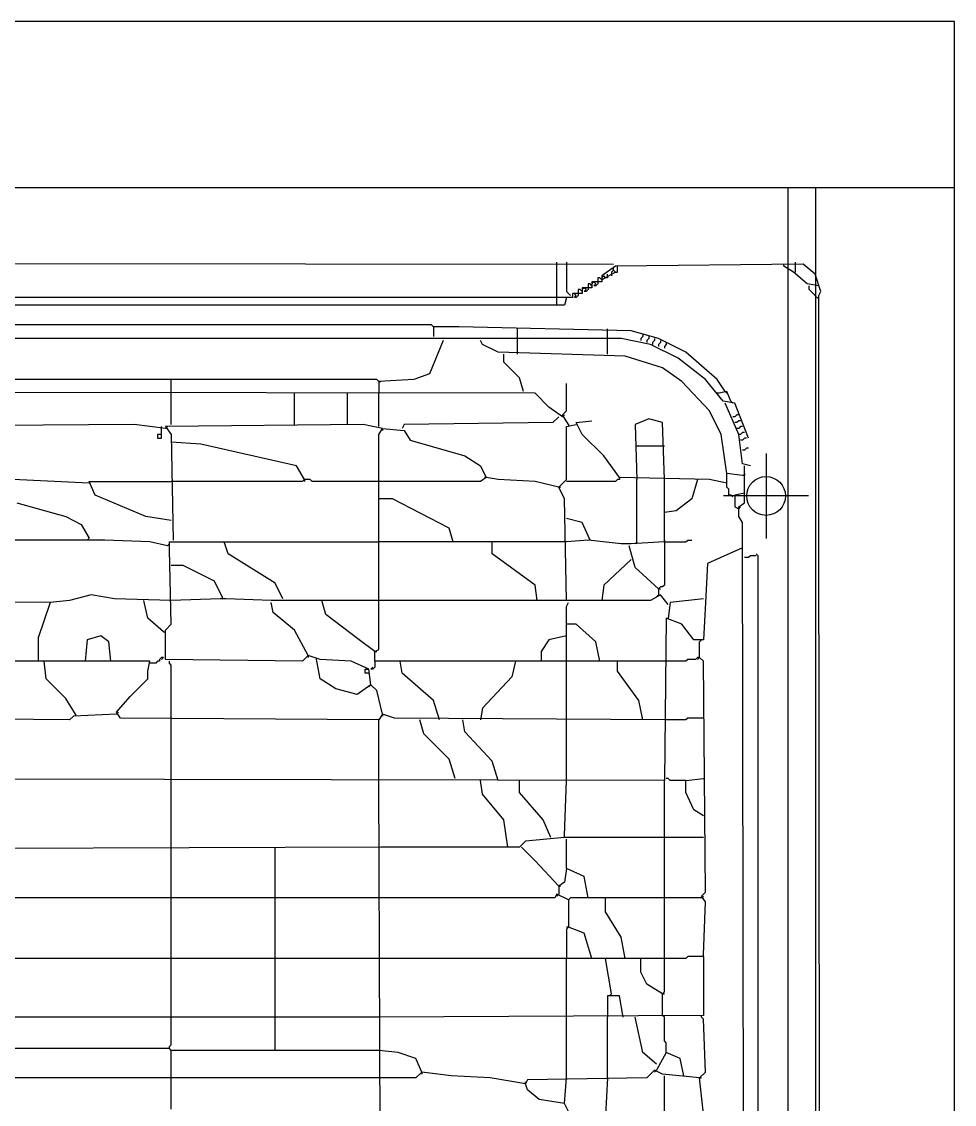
# Model space of a CAD drawing. Extents: x 4511820 to 5180432, y -1526536 to -944957.
# Drawn here: x 5149135.6 to 5149472.5, y -1026995.9 to -1026604.7 of the extents above; entities that cross this region are included whole.
import ezdxf

# ---------------------------------------------------------------- set-up
doc = ezdxf.new("R2010")
doc.units = 0
doc.header["$MEASUREMENT"] = 0
doc.layers.add('ZZ-chladenie', color=133, linetype='CONTINUOUS')

msp = doc.modelspace()

# ---------------------------------------------------------------- linework, layer by layer
at = {"layer": 'ZZ-chladenie'}
for p, q in [((5149472.5, -1026604.74), (5147315.716, -1026604.74)), ((5149472.5, -1028973.604), (5149472.5, -1026604.74)), ((5149472.5, -1028973.604), (5149472.5, -1026604.74)), ((5149472.5, -1026664.74), (5147315.716, -1026664.74)), ((5149412.5, -1028913.604), (5149412.5, -1026664.74)), ((5149422.5, -1028913.604), (5149422.5, -1026664.74)), ((5148729.697, -1026691.658), (5149349.394, -1026692.365)), ((5149328.902, -1026704.377), (5149328.902, -1026691.658)), ((5149332.436, -1026691.658), (5149332.436, -1026702.258)), ((5149350.101, -1026693.072), (5149345.155, -1026696.605)), ((5149417.935, -1026692.365), (5149350.101, -1026693.072)), ((5149350.807, -1026695.191), (5149350.807, -1026693.072)), ((5149410.869, -1026693.072), (5149410.869, -1026692.365)), ((5149414.402, -1026695.191), (5149410.869, -1026693.072)), ((5149415.109, -1026692.365), (5149415.109, -1026691.658)), ((5149415.109, -1026695.191), (5149415.109, -1026692.365)), ((5149422.175, -1026695.898), (5149417.935, -1026692.365)), ((5149350.101, -1026695.191), (5149345.155, -1026698.018)), ((5149345.861, -1026696.605), (5149345.155, -1026697.311)), ((5149345.155, -1026696.605), (5149345.155, -1026698.724)), ((5149346.568, -1026697.311), (5149345.861, -1026696.605)), ((5149347.275, -1026696.605), (5149347.275, -1026695.898)), ((5149347.275, -1026696.605), (5149347.275, -1026697.311)), ((5149349.394, -1026694.485), (5149348.688, -1026695.191)), ((5149348.688, -1026695.191), (5149348.688, -1026695.898)), ((5149348.688, -1026695.898), (5149348.688, -1026696.605)), ((5149349.394, -1026694.485), (5149349.394, -1026693.778)), ((5149349.394, -1026694.485), (5149350.101, -1026695.191)), ((5149350.101, -1026695.191), (5149350.807, -1026695.191)), ((5149419.348, -1026699.431), (5149414.402, -1026695.191)), ((5149424.295, -1026702.258), (5149422.175, -1026695.898)), ((5149338.795, -1026700.845), (5149338.089, -1026701.551)), ((5149341.621, -1026700.845), (5149338.089, -1026700.845)), ((5149338.089, -1026700.845), (5149338.089, -1026702.964)), ((5149339.502, -1026701.551), (5149338.795, -1026700.845)), ((5149340.915, -1026699.431), (5149340.208, -1026699.431)), ((5149340.208, -1026699.431), (5149340.208, -1026700.845)), ((5149340.208, -1026700.845), (5149340.208, -1026701.551)), ((5149341.621, -1026700.138), (5149340.915, -1026699.431)), ((5149342.328, -1026698.724), (5149341.621, -1026699.431)), ((5149345.155, -1026698.724), (5149341.621, -1026698.724)), ((5149341.621, -1026698.724), (5149341.621, -1026700.845)), ((5149343.034, -1026699.431), (5149342.328, -1026698.724)), ((5149342.328, -1026700.138), (5149343.034, -1026699.431)), ((5149343.034, -1026700.138), (5149342.328, -1026700.138)), ((5149343.741, -1026699.431), (5149343.034, -1026700.138)), ((5149344.448, -1026697.311), (5149343.741, -1026697.311)), ((5149343.741, -1026697.311), (5149343.741, -1026698.724)), ((5149343.741, -1026698.724), (5149343.741, -1026699.431)), ((5149345.155, -1026698.018), (5149344.448, -1026697.311)), ((5149347.275, -1026697.311), (5149346.568, -1026697.311)), ((5149423.589, -1026700.138), (5149419.348, -1026699.431)), ((5149420.055, -1026701.551), (5149420.055, -1026700.138)), ((5149334.555, -1026704.377), (5148745.95, -1026704.377)), ((5149328.902, -1026707.204), (5149328.902, -1026704.377)), ((5149332.436, -1026704.377), (5149331.729, -1026707.204)), ((5149332.436, -1026702.258), (5149333.142, -1026702.964)), ((5149333.142, -1026702.964), (5149333.849, -1026703.671)), ((5149338.089, -1026702.964), (5149334.555, -1026702.964)), ((5149334.555, -1026702.964), (5149334.555, -1026704.377)), ((5149335.968, -1026703.671), (5149335.262, -1026702.964)), ((5149335.262, -1026704.377), (5149335.968, -1026703.671)), ((5149335.968, -1026704.377), (5149335.262, -1026704.377)), ((5149336.675, -1026703.671), (5149335.968, -1026704.377)), ((5149337.382, -1026701.551), (5149336.675, -1026701.551)), ((5149336.675, -1026701.551), (5149336.675, -1026702.964)), ((5149336.675, -1026702.964), (5149336.675, -1026703.671)), ((5149338.089, -1026702.258), (5149337.382, -1026701.551)), ((5149338.795, -1026702.258), (5149339.502, -1026701.551)), ((5149339.502, -1026702.258), (5149338.795, -1026702.258)), ((5149340.208, -1026701.551), (5149339.502, -1026702.258)), ((5149420.761, -1026702.258), (5149420.055, -1026701.551)), ((5149421.468, -1026702.964), (5149420.761, -1026702.258)), ((5149422.175, -1026703.671), (5149421.468, -1026702.964)), ((5149422.882, -1026704.377), (5149422.175, -1026703.671)), ((5149422.882, -1026704.377), (5149423.589, -1026704.377)), ((5149423.589, -1026703.671), (5149424.295, -1026702.258)), ((5149423.589, -1026766.559), (5149423.589, -1026703.671)), ((5149331.729, -1026707.204), (5148747.363, -1026707.204)), ((5149283.68, -1026714.27), (5148795.412, -1026714.27)), ((5149284.386, -1026714.977), (5149283.68, -1026714.27)), ((5149293.572, -1026714.977), (5149284.386, -1026714.977)), ((5149284.386, -1026714.977), (5149284.386, -1026718.51)), ((5149355.754, -1026716.39), (5149293.572, -1026714.977)), ((5149314.771, -1026719.216), (5149314.771, -1026715.683)), ((5149347.275, -1026719.216), (5149347.275, -1026715.683)), ((5149365.646, -1026719.216), (5149355.754, -1026716.39)), ((5149286.506, -1026719.216), (5148791.172, -1026719.216)), ((5149287.919, -1026719.923), (5149282.973, -1026731.935)), ((5149302.051, -1026719.216), (5149286.506, -1026719.216)), ((5149302.051, -1026721.336), (5149301.345, -1026719.923)), ((5149352.221, -1026719.216), (5149302.051, -1026719.216)), ((5149314.771, -1026724.869), (5149314.771, -1026719.216)), ((5149347.275, -1026724.869), (5149347.275, -1026719.216)), ((5149362.82, -1026721.336), (5149352.221, -1026719.216)), ((5149359.993, -1026718.51), (5149359.286, -1026719.216)), ((5149359.286, -1026719.216), (5149359.286, -1026719.923)), ((5149359.993, -1026717.803), (5149359.993, -1026718.51)), ((5149362.113, -1026719.216), (5149361.407, -1026719.923)), ((5149361.407, -1026719.923), (5149361.407, -1026720.629)), ((5149362.113, -1026718.51), (5149362.113, -1026719.216)), ((5149364.233, -1026719.923), (5149363.526, -1026720.629)), ((5149364.233, -1026719.216), (5149364.233, -1026719.923)), ((5149375.539, -1026724.163), (5149365.646, -1026719.216)), ((5149366.353, -1026719.923), (5149366.353, -1026720.629)), ((5149307.704, -1026724.163), (5149302.051, -1026721.336)), ((5149353.634, -1026725.576), (5149307.704, -1026724.163)), ((5149372.712, -1026726.282), (5149362.82, -1026721.336)), ((5149363.526, -1026720.629), (5149363.526, -1026721.336)), ((5149366.353, -1026720.629), (5149365.646, -1026721.336)), ((5149365.646, -1026721.336), (5149365.646, -1026722.042)), ((5149368.473, -1026721.336), (5149367.766, -1026722.042)), ((5149367.766, -1026722.042), (5149367.766, -1026722.749)), ((5149368.473, -1026720.629), (5149368.473, -1026721.336)), ((5149386.845, -1026734.055), (5149375.539, -1026724.163)), ((5149309.824, -1026727.695), (5149309.824, -1026724.869)), ((5149315.477, -1026733.348), (5149309.824, -1026727.695)), ((5149367.059, -1026729.815), (5149353.634, -1026725.576)), ((5149382.605, -1026734.055), (5149372.712, -1026726.282)), ((5149282.973, -1026731.935), (5149277.32, -1026734.055)), ((5149374.125, -1026734.762), (5149367.059, -1026729.815)), ((5149263.894, -1026734.055), (5149039.899, -1026734.055)), ((5149189.701, -1026739.001), (5149189.701, -1026734.055)), ((5149264.601, -1026734.762), (5149263.894, -1026734.055)), ((5149277.32, -1026734.055), (5149264.601, -1026734.762)), ((5149264.601, -1026734.762), (5149265.307, -1026734.762)), ((5149264.601, -1026734.762), (5149264.601, -1026739.001)), ((5149316.89, -1026738.295), (5149315.477, -1026733.348)), ((5149332.436, -1026745.361), (5149332.436, -1026735.468)), ((5149384.018, -1026745.361), (5149374.125, -1026734.762)), ((5149388.964, -1026741.828), (5149382.605, -1026734.055)), ((5149389.671, -1026738.295), (5149386.845, -1026734.055)), ((5149321.13, -1026739.001), (5148761.495, -1026738.295)), ((5149189.701, -1026750.307), (5149189.701, -1026739.001)), ((5149234.217, -1026750.307), (5149234.217, -1026739.001)), ((5149253.296, -1026750.307), (5149253.296, -1026739.001)), ((5149264.601, -1026751.013), (5149264.601, -1026739.001)), ((5149326.076, -1026743.947), (5149321.13, -1026739.001)), ((5149387.551, -1026739.001), (5149386.845, -1026739.001)), ((5149390.377, -1026738.295), (5149387.551, -1026739.001)), ((5149389.671, -1026738.295), (5149390.377, -1026739.001)), ((5149391.791, -1026741.828), (5149390.377, -1026738.295)), ((5149331.023, -1026747.481), (5149326.076, -1026743.947)), ((5149393.204, -1026742.534), (5149388.964, -1026741.828)), ((5149394.617, -1026753.84), (5149389.671, -1026742.534)), ((5149391.791, -1026741.828), (5149392.498, -1026742.534)), ((5149398.15, -1026755.254), (5149393.204, -1026742.534)), ((5149329.609, -1026747.481), (5149327.489, -1026749.6)), ((5149329.609, -1026747.481), (5149328.902, -1026748.187)), ((5149331.023, -1026746.774), (5149332.436, -1026745.361)), ((5149331.023, -1026747.481), (5149331.729, -1026746.774)), ((5149333.142, -1026750.307), (5149331.023, -1026746.774)), ((5149388.258, -1026753.84), (5149384.018, -1026745.361)), ((5149393.204, -1026747.481), (5149392.498, -1026747.481)), ((5149393.911, -1026746.774), (5149393.204, -1026747.481)), ((5149394.617, -1026746.774), (5149393.911, -1026746.774)), ((5149176.275, -1026750.307), (5149080.883, -1026751.013)), ((5149187.58, -1026751.72), (5149176.275, -1026750.307)), ((5149186.167, -1026751.72), (5149186.167, -1026751.013)), ((5149186.167, -1026755.254), (5149186.167, -1026751.72)), ((5149258.948, -1026750.307), (5149187.58, -1026751.013)), ((5149187.58, -1026751.72), (5149188.287, -1026751.013)), ((5149187.58, -1026751.013), (5149189.701, -1026753.84)), ((5149266.014, -1026751.72), (5149258.948, -1026750.307)), ((5149264.601, -1026753.84), (5149266.014, -1026751.72)), ((5149266.014, -1026751.72), (5149266.014, -1026752.426)), ((5149266.014, -1026751.72), (5149273.787, -1026752.426)), ((5149273.787, -1026750.307), (5149273.08, -1026751.72)), ((5149327.489, -1026749.6), (5149273.787, -1026750.307)), ((5149332.436, -1026751.013), (5149335.968, -1026750.307)), ((5149332.436, -1026770.092), (5149332.436, -1026751.013)), ((5149333.142, -1026750.307), (5149333.142, -1026751.013)), ((5149335.968, -1026749.6), (5149341.621, -1026748.894)), ((5149338.089, -1026753.84), (5149335.968, -1026749.6)), ((5149362.113, -1026748.187), (5149357.167, -1026750.307)), ((5149357.167, -1026750.307), (5149357.873, -1026770.092)), ((5149367.059, -1026749.6), (5149362.113, -1026748.187)), ((5149367.766, -1026770.092), (5149367.059, -1026749.6)), ((5149393.911, -1026749.6), (5149393.204, -1026749.6)), ((5149394.617, -1026748.894), (5149393.911, -1026749.6)), ((5149394.617, -1026751.72), (5149393.911, -1026751.72)), ((5149395.324, -1026748.894), (5149394.617, -1026748.894)), ((5149395.324, -1026751.013), (5149394.617, -1026751.72)), ((5149396.03, -1026751.013), (5149395.324, -1026751.013)), ((5149186.167, -1026753.84), (5149184.754, -1026753.84)), ((5149184.754, -1026753.84), (5149184.754, -1026755.254)), ((5149184.754, -1026755.254), (5149186.167, -1026755.254)), ((5149189.701, -1026753.84), (5149190.407, -1026791.997)), ((5149264.601, -1026831.567), (5149264.601, -1026753.84)), ((5149273.787, -1026752.426), (5149275.907, -1026755.96)), ((5149345.861, -1026761.613), (5149338.089, -1026753.84)), ((5149390.377, -1026767.972), (5149388.258, -1026753.84)), ((5149395.324, -1026753.84), (5149394.617, -1026753.84)), ((5149396.03, -1026764.439), (5149394.617, -1026753.84)), ((5149396.03, -1026753.133), (5149395.324, -1026753.84)), ((5149396.737, -1026753.133), (5149396.03, -1026753.133)), ((5149396.737, -1026755.254), (5149396.03, -1026755.96)), ((5149397.443, -1026755.254), (5149396.737, -1026755.254)), ((5149200.3, -1026757.373), (5149189.701, -1026756.667)), ((5149234.923, -1026765.146), (5149200.3, -1026757.373)), ((5149275.907, -1026755.96), (5149295.692, -1026761.613)), ((5149367.766, -1026758.08), (5149357.873, -1026758.08)), ((5149396.03, -1026755.96), (5149395.324, -1026755.96)), ((5149396.737, -1026759.493), (5149396.03, -1026759.493)), ((5149397.443, -1026758.786), (5149396.737, -1026759.493)), ((5149398.15, -1026758.786), (5149397.443, -1026758.786)), ((5149295.692, -1026761.613), (5149301.345, -1026765.146)), ((5149351.514, -1026769.385), (5149345.861, -1026761.613)), ((5149404.5, -1026760.75), (5149404.5, -1026791.412)), ((5149237.75, -1026770.092), (5149234.923, -1026765.146)), ((5149301.345, -1026765.146), (5149303.464, -1026769.385)), ((5149398.857, -1026765.146), (5149396.03, -1026764.439)), ((5149396.737, -1026767.972), (5149396.737, -1026765.146)), ((5149424.295, -1027533.937), (5149423.589, -1026766.559)), ((5149160.023, -1026771.505), (5149132.465, -1026770.092)), ((5149162.143, -1026775.745), (5149160.023, -1026770.799)), ((5149160.023, -1026770.799), (5149189.701, -1026770.799)), ((5149237.044, -1026770.799), (5149189.701, -1026770.799)), ((5149237.75, -1026770.092), (5149237.044, -1026770.799)), ((5149237.75, -1026770.092), (5149237.75, -1026770.799)), ((5149239.87, -1026770.092), (5149237.75, -1026770.092)), ((5149240.576, -1026770.799), (5149239.87, -1026770.092)), ((5149264.601, -1026770.799), (5149240.576, -1026770.799)), ((5149301.345, -1026770.799), (5149264.601, -1026770.799)), ((5149303.464, -1026769.385), (5149301.345, -1026770.799)), ((5149303.464, -1026769.385), (5149302.758, -1026769.385)), ((5149307.704, -1026770.092), (5149303.464, -1026769.385)), ((5149321.13, -1026770.799), (5149307.704, -1026770.092)), ((5149329.609, -1026772.919), (5149321.13, -1026770.799)), ((5149329.609, -1026772.919), (5149332.436, -1026770.092)), ((5149350.101, -1026770.799), (5149332.436, -1026770.799)), ((5149350.807, -1026770.092), (5149350.101, -1026770.799)), ((5149351.514, -1026770.092), (5149350.807, -1026770.092)), ((5149351.514, -1026769.385), (5149351.514, -1026770.092)), ((5149384.018, -1026770.092), (5149351.514, -1026769.385)), ((5149357.873, -1026792.704), (5149357.873, -1026770.092)), ((5149367.766, -1026782.104), (5149367.766, -1026770.092)), ((5149379.778, -1026770.092), (5149377.659, -1026777.158)), ((5149390.377, -1026771.505), (5149384.018, -1026770.092)), ((5149390.377, -1026772.919), (5149390.377, -1026767.972)), ((5149396.03, -1026768.679), (5149390.377, -1026767.972)), ((5149396.737, -1026768.679), (5149396.03, -1026768.679)), ((5149396.737, -1026767.972), (5149396.737, -1026768.679)), ((5149396.737, -1026778.572), (5149396.737, -1026767.972)), ((5149329.609, -1026772.919), (5149330.316, -1026772.919)), ((5149331.729, -1026777.158), (5149329.609, -1026772.919)), ((5149391.084, -1026773.625), (5149390.377, -1026772.919)), ((5149391.084, -1026775.745), (5149391.084, -1026773.625)), ((5149396.737, -1026775.038), (5149393.204, -1026775.745)), ((5149133.878, -1026778.572), (5149151.544, -1026783.517)), ((5149180.514, -1026783.517), (5149162.143, -1026775.745)), ((5149269.547, -1026777.158), (5149264.601, -1026777.158)), ((5149290.039, -1026787.757), (5149269.547, -1026777.158)), ((5149332.436, -1026813.902), (5149331.729, -1026777.158)), ((5149377.659, -1026777.158), (5149372.006, -1026781.398)), ((5149419.831, -1026776.081), (5149389.169, -1026776.081)), ((5149391.791, -1026775.745), (5149391.084, -1026775.745)), ((5149392.498, -1026776.451), (5149391.791, -1026775.745)), ((5149393.204, -1026775.745), (5149393.204, -1026779.985)), ((5149394.617, -1026779.985), (5149396.737, -1026778.572)), ((5149372.006, -1026781.398), (5149367.766, -1026782.104)), ((5149367.766, -1026792.704), (5149367.766, -1026782.104)), ((5149393.204, -1026779.985), (5149394.617, -1026780.691)), ((5149394.617, -1026780.691), (5149395.324, -1026779.985)), ((5149394.617, -1026783.517), (5149394.617, -1026779.985)), ((5149151.544, -1026783.517), (5149157.196, -1026786.344)), ((5149157.196, -1026786.344), (5149160.023, -1026791.29)), ((5149189.701, -1026784.931), (5149180.514, -1026783.517)), ((5149338.089, -1026785.638), (5149332.436, -1026784.224)), ((5149340.915, -1026791.997), (5149338.089, -1026785.638)), ((5149396.03, -1026785.638), (5149394.617, -1026783.517)), ((5149396.737, -1027292.983), (5149396.03, -1026785.638)), ((5149291.453, -1026792.704), (5149290.039, -1026787.757)), ((5149158.61, -1026791.997), (5149126.105, -1026791.997)), ((5149165.676, -1026791.997), (5149158.61, -1026791.997)), ((5149160.023, -1026791.29), (5149159.317, -1026791.997)), ((5149181.928, -1026792.704), (5149165.676, -1026791.997)), ((5149188.287, -1026794.117), (5149181.928, -1026792.704)), ((5149188.287, -1026794.117), (5149188.994, -1026793.41)), ((5149188.994, -1026795.53), (5149188.994, -1026792.704)), ((5149188.994, -1026792.704), (5149264.601, -1026792.704)), ((5149210.192, -1026796.943), (5149208.779, -1026792.704)), ((5149332.436, -1026792.704), (5149264.601, -1026792.704)), ((5149305.584, -1026796.943), (5149305.584, -1026792.704)), ((5149340.208, -1026791.997), (5149332.436, -1026792.704)), ((5149352.221, -1026793.41), (5149340.208, -1026791.997)), ((5149355.754, -1026793.41), (5149352.221, -1026793.41)), ((5149357.167, -1026801.89), (5149355.047, -1026794.117)), ((5149367.766, -1026792.704), (5149355.754, -1026793.41)), ((5149357.873, -1026792.704), (5149357.167, -1026793.41)), ((5149367.766, -1026791.997), (5149367.766, -1026792.704)), ((5149367.766, -1026792.704), (5149367.766, -1026808.249)), ((5149367.766, -1026792.704), (5149375.539, -1026792.704)), ((5149375.539, -1026792.704), (5149376.245, -1026791.997)), ((5149376.245, -1026791.997), (5149377.659, -1026791.997)), ((5149396.03, -1026794.824), (5149383.311, -1026800.476)), ((5149189.701, -1026822.381), (5149188.994, -1026795.53)), ((5149227.15, -1026807.542), (5149210.192, -1026796.943)), ((5149321.13, -1026808.249), (5149305.584, -1026796.943)), ((5149398.15, -1026798.356), (5149396.737, -1026798.356)), ((5149398.857, -1026797.65), (5149398.15, -1026798.356)), ((5149400.977, -1026797.65), (5149398.857, -1026797.65)), ((5149401.683, -1026797.65), (5149400.977, -1026796.943)), ((5149401.683, -1027292.983), (5149401.683, -1026797.65)), ((5149193.94, -1026801.183), (5149189.701, -1026801.183)), ((5149205.246, -1026806.835), (5149193.94, -1026801.183)), ((5149355.754, -1026799.063), (5149345.861, -1026808.249)), ((5149355.754, -1026799.063), (5149355.047, -1026799.77)), ((5149365.646, -1026809.663), (5149357.167, -1026801.89)), ((5149383.311, -1026800.476), (5149382.605, -1026814.608)), ((5149208.072, -1026812.489), (5149205.246, -1026806.835)), ((5149229.977, -1026813.195), (5149227.15, -1026807.542)), ((5149321.837, -1026813.902), (5149321.13, -1026808.249)), ((5149345.861, -1026808.249), (5149345.155, -1026813.902)), ((5149366.353, -1026808.956), (5149365.646, -1026809.663)), ((5149365.646, -1026809.663), (5149366.353, -1026809.663)), ((5149365.646, -1026809.663), (5149365.646, -1026811.782)), ((5149367.059, -1026808.956), (5149366.353, -1026808.956)), ((5149367.766, -1026808.249), (5149367.059, -1026808.956)), ((5149145.891, -1026814.608), (5149039.192, -1026813.902)), ((5149152.957, -1026813.902), (5149145.891, -1026814.608)), ((5149160.73, -1026811.782), (5149152.957, -1026813.902)), ((5149169.209, -1026813.195), (5149160.73, -1026811.782)), ((5149189.701, -1026813.902), (5149169.209, -1026813.195)), ((5149181.221, -1026820.261), (5149179.808, -1026813.902)), ((5149207.366, -1026813.195), (5149189.701, -1026813.902)), ((5149209.485, -1026813.195), (5149207.366, -1026813.195)), ((5149208.072, -1026812.489), (5149208.072, -1026813.195)), ((5149225.737, -1026813.902), (5149209.485, -1026813.195)), ((5149264.601, -1026813.902), (5149225.737, -1026813.902)), ((5149245.523, -1026818.848), (5149244.109, -1026813.902)), ((5149332.436, -1026813.902), (5149264.601, -1026813.902)), ((5149362.82, -1026813.902), (5149332.436, -1026813.902)), ((5149366.353, -1026811.782), (5149362.82, -1026813.902)), ((5149365.646, -1026811.782), (5149364.94, -1026812.489)), ((5149369.18, -1026815.315), (5149366.353, -1026811.782)), ((5149381.898, -1026813.195), (5149369.886, -1026814.608)), ((5149145.891, -1026814.608), (5149141.651, -1026827.327)), ((5149226.444, -1026818.142), (5149225.737, -1026814.608)), ((5149234.217, -1026824.501), (5149226.444, -1026818.142)), ((5149332.436, -1026816.022), (5149333.142, -1026814.608)), ((5149332.436, -1026822.381), (5149332.436, -1026816.022)), ((5149369.886, -1026814.608), (5149369.18, -1026820.261)), ((5149382.605, -1026814.608), (5149381.898, -1026828.034)), ((5149186.874, -1026825.208), (5149181.221, -1026820.261)), ((5149257.535, -1026828.034), (5149245.523, -1026818.848)), ((5149368.473, -1026820.261), (5149367.766, -1026878.91)), ((5149374.125, -1026822.381), (5149368.473, -1026820.261)), ((5149186.874, -1026825.208), (5149187.58, -1026825.208)), ((5149187.58, -1026824.501), (5149189.701, -1026822.381)), ((5149187.58, -1026835.1), (5149187.58, -1026824.501)), ((5149239.163, -1026833.687), (5149234.217, -1026824.501)), ((5149332.436, -1026835.807), (5149332.436, -1026822.381)), ((5149335.968, -1026822.381), (5149332.436, -1026822.381)), ((5149343.034, -1026828.741), (5149335.968, -1026822.381)), ((5149378.365, -1026828.034), (5149374.125, -1026822.381)), ((5149141.651, -1026827.327), (5149141.651, -1026835.807)), ((5149159.317, -1026828.034), (5149158.61, -1026835.807)), ((5149164.262, -1026826.621), (5149159.317, -1026828.034)), ((5149167.089, -1026828.741), (5149164.262, -1026826.621)), ((5149167.796, -1026835.807), (5149167.089, -1026828.741)), ((5149263.188, -1026832.274), (5149257.535, -1026828.034)), ((5149326.076, -1026828.034), (5149323.25, -1026832.274)), ((5149332.436, -1026826.621), (5149326.076, -1026828.034)), ((5149344.448, -1026835.807), (5149343.034, -1026828.741)), ((5149381.898, -1026828.034), (5149378.365, -1026828.034)), ((5149380.485, -1026828.741), (5149381.191, -1026828.034)), ((5149380.485, -1026834.394), (5149380.485, -1026828.741)), ((5149239.163, -1026833.687), (5149237.044, -1026835.807)), ((5149239.163, -1026833.687), (5149239.163, -1026834.394)), ((5149243.403, -1026835.1), (5149239.163, -1026833.687)), ((5149263.188, -1026832.274), (5149264.601, -1026831.567)), ((5149263.188, -1026832.274), (5149263.894, -1026832.274)), ((5149263.188, -1026835.807), (5149263.188, -1026832.274)), ((5149323.25, -1026832.274), (5149323.25, -1026835.807)), ((5149181.928, -1026835.807), (5149040.606, -1026835.807)), ((5149144.478, -1026842.166), (5149143.771, -1026835.807)), ((5149181.221, -1026839.34), (5149181.928, -1026835.807)), ((5149184.048, -1026836.513), (5149181.928, -1026836.513)), ((5149184.754, -1026835.807), (5149184.048, -1026836.513)), ((5149185.461, -1026835.807), (5149184.754, -1026835.807)), ((5149186.167, -1026834.394), (5149185.461, -1026835.1)), ((5149185.461, -1026835.1), (5149185.461, -1026835.807)), ((5149186.874, -1026834.394), (5149186.167, -1026835.1)), ((5149186.874, -1026834.394), (5149186.167, -1026834.394)), ((5149237.044, -1026835.807), (5149187.58, -1026835.1)), ((5149188.994, -1026836.513), (5149188.994, -1026835.807)), ((5149189.701, -1026837.22), (5149188.994, -1026836.513)), ((5149189.701, -1026857.005), (5149189.701, -1026837.22)), ((5149243.403, -1026842.166), (5149241.989, -1026834.394)), ((5149254.709, -1026835.807), (5149243.403, -1026835.1)), ((5149261.068, -1026838.633), (5149254.709, -1026835.807)), ((5149261.775, -1026838.633), (5149262.481, -1026837.926)), ((5149263.188, -1026837.926), (5149262.481, -1026838.633)), ((5149263.188, -1026835.807), (5149263.188, -1026837.926)), ((5149367.766, -1026835.807), (5149263.188, -1026835.807)), ((5149273.08, -1026840.047), (5149272.374, -1026835.807)), ((5149314.064, -1026835.807), (5149312.65, -1026841.46)), ((5149332.436, -1026857.005), (5149332.436, -1026835.807)), ((5149350.807, -1026839.34), (5149350.807, -1026835.807)), ((5149375.539, -1026835.807), (5149367.766, -1026835.807)), ((5149376.245, -1026835.1), (5149375.539, -1026835.807)), ((5149379.072, -1026835.1), (5149376.245, -1026835.1)), ((5149379.778, -1026834.394), (5149379.072, -1026835.1)), ((5149380.485, -1026834.394), (5149379.778, -1026835.1)), ((5149380.485, -1026834.394), (5149379.778, -1026834.394)), ((5149381.898, -1026835.807), (5149380.485, -1026834.394)), ((5149382.605, -1026919.187), (5149381.898, -1026835.807)), ((5149181.221, -1026842.166), (5149181.221, -1026839.34)), ((5149259.655, -1026840.047), (5149259.655, -1026838.633)), ((5149259.655, -1026838.633), (5149261.068, -1026838.633)), ((5149261.068, -1026840.047), (5149259.655, -1026840.047)), ((5149261.775, -1026844.286), (5149261.068, -1026838.633)), ((5149262.481, -1026838.633), (5149261.775, -1026838.633)), ((5149284.386, -1026849.939), (5149273.08, -1026840.047)), ((5149312.65, -1026841.46), (5149302.051, -1026852.765)), ((5149358.58, -1026849.939), (5149350.807, -1026839.34)), ((5149151.544, -1026849.233), (5149144.478, -1026842.166)), ((5149174.862, -1026848.526), (5149181.221, -1026842.166)), ((5149249.055, -1026845.699), (5149243.403, -1026842.166)), ((5149256.828, -1026847.819), (5149249.055, -1026845.699)), ((5149261.775, -1026844.286), (5149256.828, -1026847.819)), ((5149261.775, -1026844.286), (5149261.068, -1026844.992)), ((5149263.894, -1026846.406), (5149261.775, -1026844.286)), ((5149155.076, -1026854.885), (5149151.544, -1026849.233)), ((5149169.915, -1026854.178), (5149174.862, -1026848.526)), ((5149266.014, -1026854.885), (5149263.894, -1026846.406)), ((5149286.506, -1026857.005), (5149284.386, -1026849.939)), ((5149302.051, -1026852.765), (5149301.345, -1026857.005)), ((5149359.993, -1026857.005), (5149358.58, -1026849.939)), ((5149152.957, -1026857.005), (5149076.643, -1026856.299)), ((5149154.37, -1026855.592), (5149152.957, -1026857.005)), ((5149169.915, -1026854.885), (5149154.37, -1026855.592)), ((5149155.076, -1026854.885), (5149155.076, -1026855.592)), ((5149169.915, -1026854.885), (5149170.622, -1026854.178)), ((5149171.328, -1026856.299), (5149169.915, -1026854.178)), ((5149264.601, -1026857.005), (5149171.328, -1026856.299)), ((5149189.701, -1026878.91), (5149189.701, -1026857.005)), ((5149266.014, -1026854.885), (5149264.601, -1026857.005)), ((5149264.601, -1026878.91), (5149264.601, -1026857.005)), ((5149266.014, -1026854.885), (5149266.014, -1026855.592)), ((5149270.254, -1026856.299), (5149266.014, -1026854.885)), ((5149367.766, -1026857.005), (5149270.254, -1026856.299)), ((5149280.853, -1026861.951), (5149279.44, -1026857.005)), ((5149295.692, -1026861.244), (5149294.985, -1026857.005)), ((5149332.436, -1026878.91), (5149332.436, -1026857.005)), ((5149375.539, -1026857.005), (5149367.766, -1026857.005)), ((5149376.245, -1026856.299), (5149375.539, -1026857.005)), ((5149381.898, -1026856.299), (5149376.245, -1026856.299)), ((5149305.584, -1026871.844), (5149295.692, -1026861.244)), ((5149290.039, -1026871.137), (5149280.853, -1026861.951)), ((5149292.159, -1026878.203), (5149290.039, -1026871.137)), ((5149307.704, -1026878.91), (5149305.584, -1026871.844)), ((5149367.766, -1026878.91), (5149019.408, -1026878.203)), ((5149189.701, -1026902.935), (5149189.701, -1026878.91)), ((5149265.307, -1027051.323), (5149264.601, -1026878.91)), ((5149302.051, -1026883.856), (5149301.345, -1026878.91)), ((5149315.477, -1026883.149), (5149315.477, -1026878.91)), ((5149331.729, -1026898.695), (5149332.436, -1026878.91)), ((5149367.766, -1026900.108), (5149367.766, -1026878.91)), ((5149369.18, -1026878.203), (5149368.473, -1026878.203)), ((5149369.886, -1026878.91), (5149369.18, -1026878.203)), ((5149375.539, -1026878.91), (5149369.886, -1026878.91)), ((5149375.539, -1026878.91), (5149381.898, -1026878.203)), ((5149375.539, -1026883.149), (5149375.539, -1026878.91)), ((5149309.824, -1026893.042), (5149302.051, -1026883.856)), ((5149323.956, -1026893.042), (5149315.477, -1026883.149)), ((5149378.365, -1026889.509), (5149375.539, -1026883.149)), ((5149381.898, -1026891.629), (5149378.365, -1026889.509)), ((5149311.237, -1026902.935), (5149309.824, -1026893.042)), ((5149326.782, -1026899.401), (5149323.956, -1026893.042)), ((5149331.729, -1026899.401), (5149317.597, -1026900.815)), ((5149331.729, -1026899.401), (5149331.729, -1026898.695)), ((5149381.898, -1026899.401), (5149331.729, -1026899.401)), ((5149332.436, -1026910.708), (5149332.436, -1026900.108)), ((5149367.766, -1026921.306), (5149367.766, -1026900.108)), ((5149265.307, -1026902.935), (5149076.643, -1026903.641)), ((5149189.701, -1026974.302), (5149189.701, -1026902.935)), ((5149227.15, -1026921.306), (5149227.15, -1026902.935)), ((5149315.477, -1026902.935), (5149265.307, -1026902.935)), ((5149317.597, -1026900.815), (5149315.477, -1026902.935)), ((5149321.13, -1026907.881), (5149316.184, -1026902.935)), ((5149329.609, -1026917.067), (5149321.13, -1026907.881)), ((5149332.436, -1026910.708), (5149331.729, -1026915.653)), ((5149338.795, -1026913.534), (5149332.436, -1026910.708)), ((5149331.729, -1026915.653), (5149329.609, -1026917.067)), ((5149340.208, -1026921.306), (5149338.795, -1026913.534)), ((5149328.902, -1026919.893), (5149328.196, -1026921.306)), ((5149329.609, -1026919.893), (5149328.902, -1026920.6)), ((5149333.142, -1026922.013), (5149328.902, -1026919.893)), ((5149329.609, -1026917.067), (5149330.316, -1026917.067)), ((5149329.609, -1026917.067), (5149329.609, -1026919.893)), ((5149381.191, -1026920.6), (5149382.605, -1026919.187)), ((5149189.701, -1026921.306), (5149114.8, -1026921.306)), ((5149264.601, -1026921.306), (5149189.701, -1026921.306)), ((5149227.15, -1026943.212), (5149227.15, -1026921.306)), ((5149328.196, -1026921.306), (5149264.601, -1026921.306)), ((5149333.849, -1026921.306), (5149333.142, -1026922.013)), ((5149333.142, -1026922.013), (5149333.142, -1026931.906)), ((5149381.191, -1026921.306), (5149333.849, -1026921.306)), ((5149346.568, -1026926.253), (5149346.568, -1026921.306)), ((5149367.766, -1026943.212), (5149367.766, -1026921.306)), ((5149381.191, -1026921.306), (5149381.898, -1026920.6)), ((5149382.605, -1026922.719), (5149381.191, -1026920.6)), ((5149381.898, -1026941.799), (5149382.605, -1026922.719)), ((5149352.221, -1026935.439), (5149346.568, -1026926.253)), ((5149333.142, -1026931.906), (5149332.436, -1026931.906)), ((5149333.142, -1026931.906), (5149332.436, -1026932.612)), ((5149332.436, -1026932.612), (5149332.436, -1026943.212)), ((5149338.795, -1026934.026), (5149333.142, -1026931.906)), ((5149341.621, -1026943.212), (5149338.795, -1026934.026)), ((5149353.634, -1026943.212), (5149352.221, -1026935.439)), ((5149189.701, -1026943.212), (5149114.8, -1026943.212)), ((5149264.601, -1026943.212), (5149189.701, -1026943.212)), ((5149227.15, -1026964.41), (5149227.15, -1026943.212)), ((5149375.539, -1026943.212), (5149264.601, -1026943.212)), ((5149332.436, -1026964.41), (5149332.436, -1026943.212)), ((5149348.688, -1026955.93), (5149346.568, -1026943.212)), ((5149359.286, -1026948.158), (5149359.286, -1026943.212)), ((5149367.766, -1026955.224), (5149367.766, -1026943.212)), ((5149376.245, -1026942.505), (5149375.539, -1026943.212)), ((5149381.898, -1026942.505), (5149376.245, -1026942.505)), ((5149381.898, -1026942.505), (5149381.898, -1026941.799)), ((5149381.898, -1026942.505), (5149381.898, -1026963.703)), ((5149361.407, -1026952.397), (5149359.286, -1026948.158)), ((5149367.059, -1026955.93), (5149361.407, -1026952.397)), ((5149367.059, -1026955.93), (5149367.766, -1026955.224)), ((5149351.514, -1026956.637), (5149347.275, -1026956.637)), ((5149347.275, -1026956.637), (5149347.275, -1026964.41)), ((5149348.688, -1026955.93), (5149347.981, -1026956.637)), ((5149352.927, -1026964.41), (5149351.514, -1026956.637)), ((5149367.059, -1026955.93), (5149367.766, -1026955.93)), ((5149367.059, -1026963.703), (5149367.059, -1026955.93)), ((5149189.701, -1026964.41), (5149114.8, -1026964.41)), ((5149264.601, -1026964.41), (5149189.701, -1026964.41)), ((5149227.15, -1026976.422), (5149227.15, -1026964.41)), ((5149381.898, -1026963.703), (5149264.601, -1026964.41)), ((5149332.436, -1026986.314), (5149332.436, -1026964.41)), ((5149347.275, -1026986.314), (5149347.275, -1026964.41)), ((5149359.993, -1026977.128), (5149357.167, -1026964.41)), ((5149367.766, -1026964.41), (5149367.059, -1026963.703)), ((5149367.766, -1026972.889), (5149367.766, -1026964.41)), ((5149381.191, -1026964.41), (5149381.191, -1026963.703)), ((5149381.898, -1026965.117), (5149381.191, -1026964.41)), ((5149382.605, -1026984.195), (5149381.898, -1026965.117)), ((5149188.994, -1026975.009), (5149189.701, -1026974.302)), ((5149368.473, -1026973.596), (5149367.766, -1026972.889)), ((5149368.473, -1026977.128), (5149368.473, -1026973.596)), ((5149188.994, -1026975.715), (5149114.8, -1026975.715)), ((5149188.994, -1026975.715), (5149188.994, -1026975.009)), ((5149189.701, -1026976.422), (5149188.994, -1026975.715)), ((5149189.701, -1026986.314), (5149189.701, -1026976.422)), ((5149264.601, -1026976.422), (5149189.701, -1026976.422)), ((5149271.667, -1026977.128), (5149264.601, -1026976.422)), ((5149278.027, -1026979.249), (5149271.667, -1026977.128)), ((5149364.94, -1026981.369), (5149359.993, -1026977.128)), ((5149368.473, -1026977.128), (5149364.94, -1026983.488)), ((5149373.419, -1026979.249), (5149368.473, -1026977.128)), ((5149280.146, -1026984.195), (5149278.027, -1026979.249)), ((5149374.832, -1026985.608), (5149373.419, -1026979.249)), ((5149264.601, -1026986.314), (5149114.8, -1026986.314)), ((5149189.701, -1026997.62), (5149189.701, -1026986.314)), ((5149278.027, -1026986.314), (5149264.601, -1026986.314)), ((5149280.146, -1026984.195), (5149278.027, -1026986.314)), ((5149280.146, -1026984.195), (5149280.146, -1026984.901)), ((5149290.746, -1026985.608), (5149280.146, -1026984.195)), ((5149304.878, -1026986.314), (5149290.746, -1026985.608)), ((5149317.597, -1026988.435), (5149304.878, -1026986.314)), ((5149361.407, -1026986.314), (5149318.303, -1026987.021)), ((5149331.729, -1026995.501), (5149332.436, -1026986.314)), ((5149347.275, -1026986.314), (5149346.568, -1026999.74)), ((5149364.233, -1026983.488), (5149361.407, -1026986.314)), ((5149364.94, -1026983.488), (5149364.233, -1026984.195)), ((5149367.059, -1026984.901), (5149364.233, -1026983.488)), ((5149380.485, -1026986.314), (5149367.059, -1026984.901)), ((5149367.766, -1026999.74), (5149367.766, -1026985.608)), ((5149380.485, -1026986.314), (5149382.605, -1026984.195)), ((5149380.485, -1026986.314), (5149381.191, -1026986.314)), ((5149382.605, -1027005.393), (5149380.485, -1026986.314)), ((5149318.303, -1026987.021), (5149317.597, -1026988.435)), ((5149317.597, -1026988.435), (5149317.597, -1026987.728)), ((5149318.303, -1026990.554), (5149317.597, -1026988.435)), ((5149322.543, -1026994.087), (5149318.303, -1026990.554)), ((5149331.729, -1026995.501), (5149322.543, -1026994.087)), ((5149335.968, -1027003.98), (5149331.729, -1026995.501))]:
    msp.add_line(p, q, dxfattribs=at)
msp.add_circle((5149404.5, -1026776.081), 7, dxfattribs=at)

doc.saveas('drawing.dxf')
